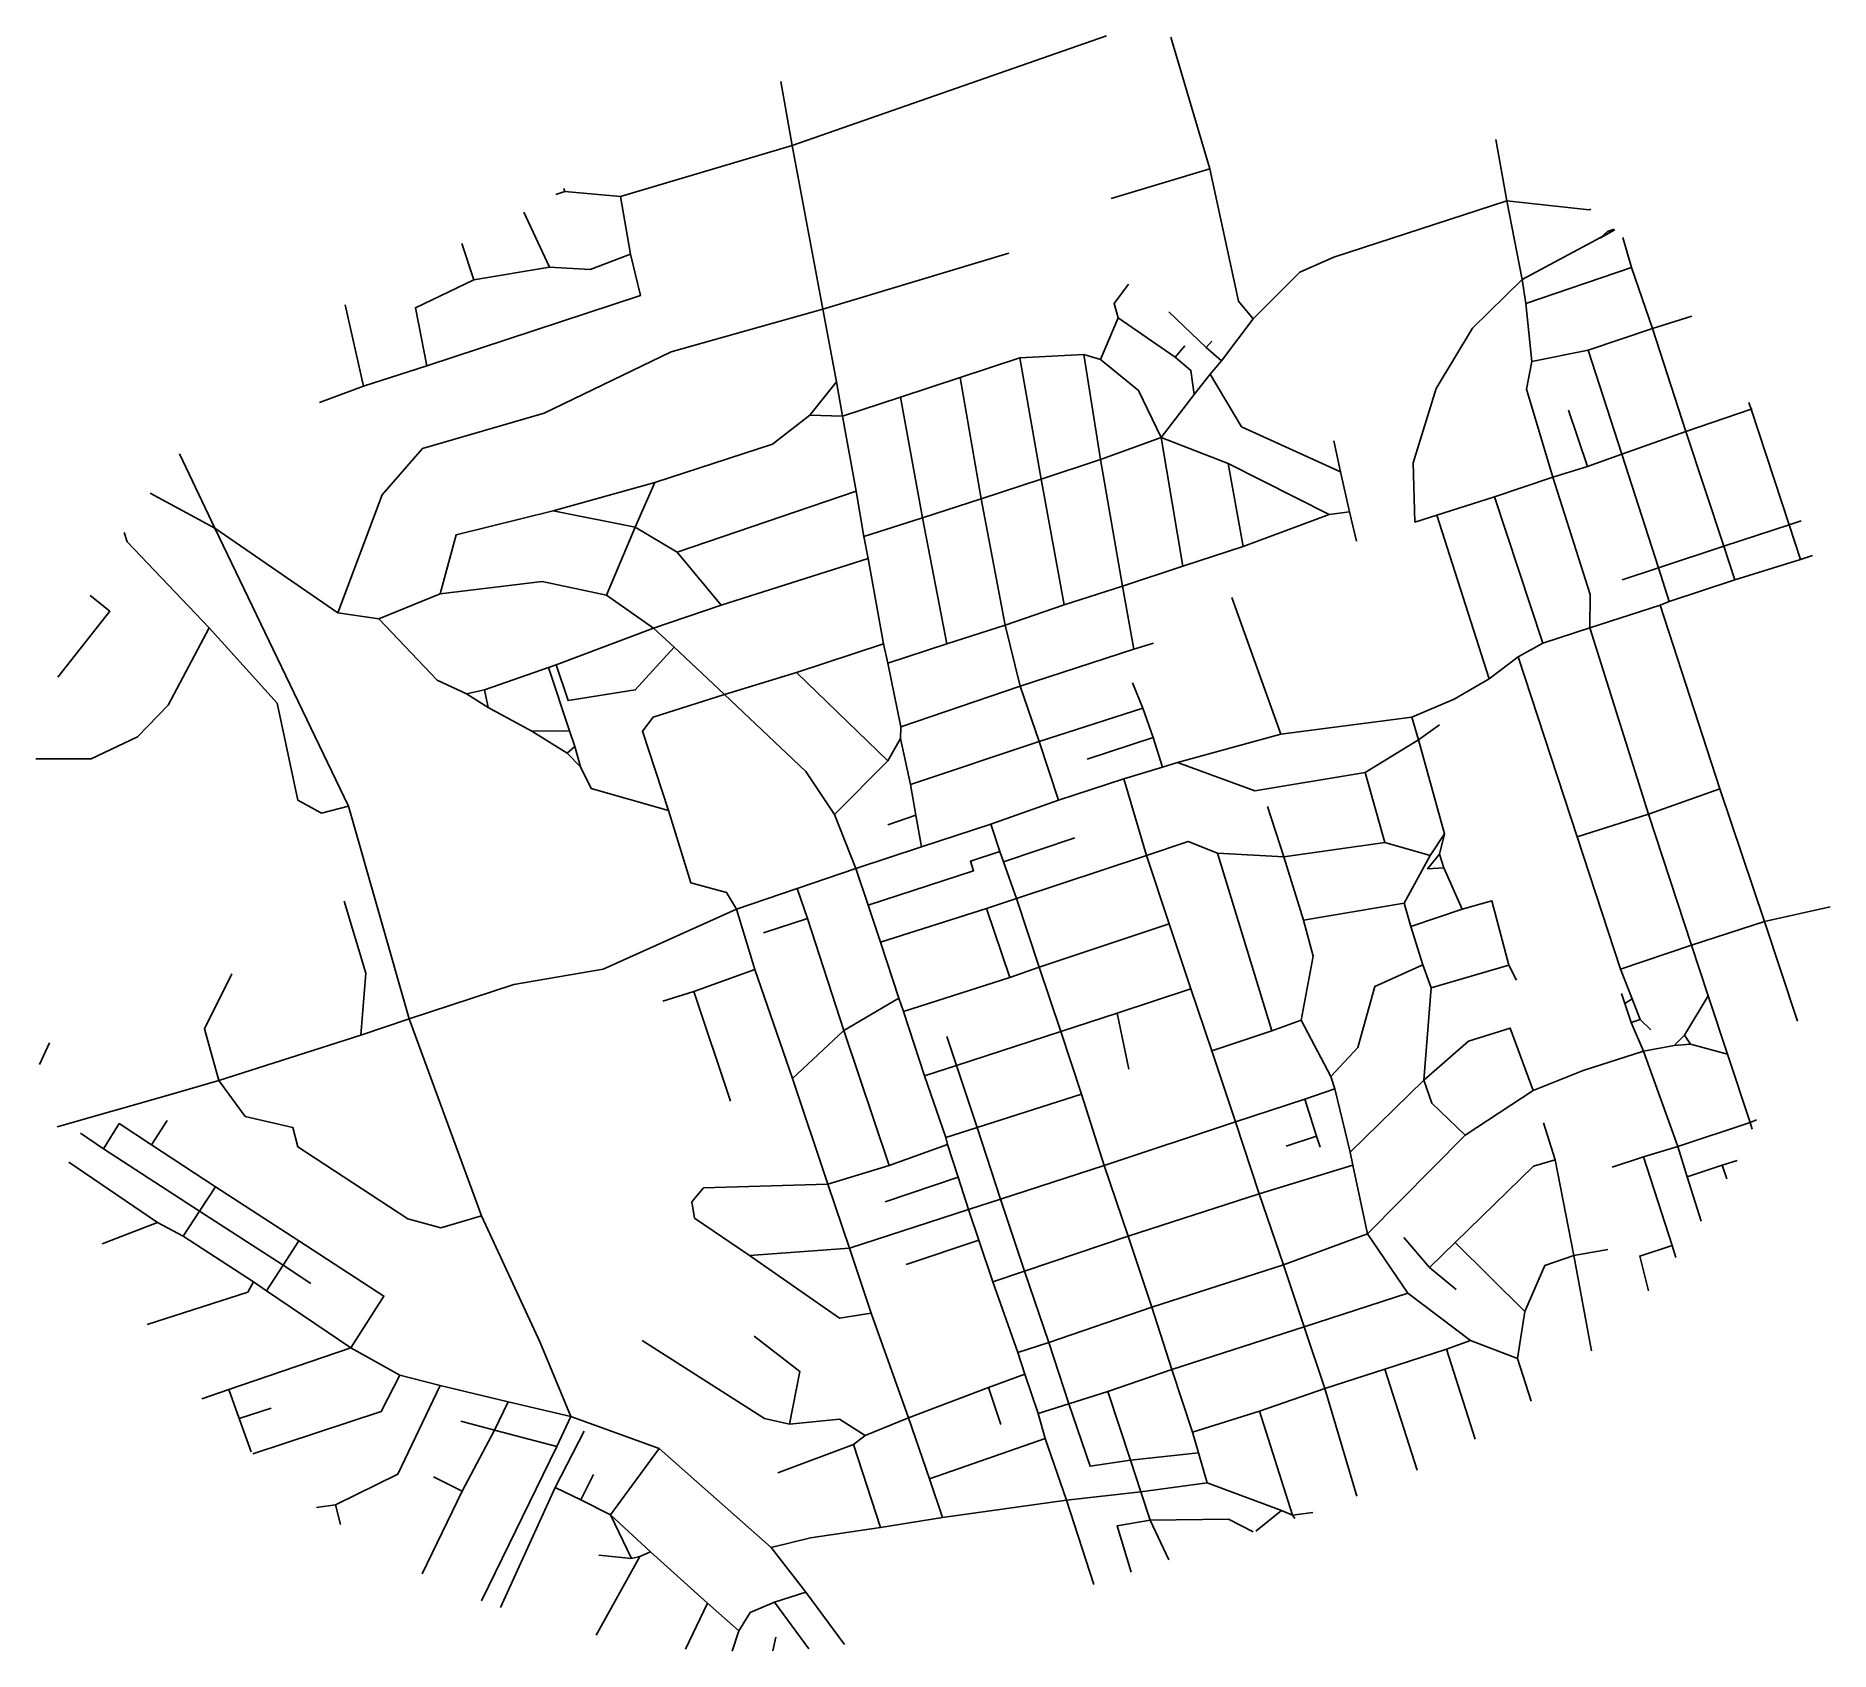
# Model space of a CAD drawing. Header units: metres. Extents: x 621746 to 624262, y 4837493 to 4839759.
import ezdxf

# ---------------------------------------------------------------- set-up
doc = ezdxf.new("R2010")
doc.units = ezdxf.units.M

msp = doc.modelspace()

# ---------------------------------------------------------------- linework, layer by layer
at = {"layer": 'ROADS'}
for points in [[(622806.1, 4839605.4), (623247.2, 4839759.1)], [(623392.3, 4839572.6), (623337.3, 4839757.1)], [(622806.1, 4839605.4), (622790.4, 4839695)], [(623808.5, 4839527.4), (623793.3, 4839613.5)], [(622806.1, 4839605.4), (622565.5, 4839533.9)], [(622849.1, 4839375.8), (622806.1, 4839605.4)], [(623392.3, 4839572.6), (623253.7, 4839531.1)], [(623452.8, 4839361.9), (623432.3, 4839387), (623392.3, 4839572.6)], [(622487.6, 4839540.5), (622474.9, 4839536.3)], [(622487.6, 4839540.5), (622486, 4839544.9)], [(622565.5, 4839533.9), (622487.6, 4839540.5)], [(622565.5, 4839533.9), (622579.8, 4839452.6)], [(623808.5, 4839527.4), (623566.1, 4839448.4)], [(623830.2, 4839417.3), (623808.5, 4839527.4)], [(623926.6, 4839515.9), (623924.2, 4839515.1), (623808.5, 4839527.4)], [(622465.8, 4839434.7), (622429.8, 4839511.8)], [(623959.1, 4839487.8), (623949.9, 4839484.4), (623940, 4839475.6), (623960.1, 4839486.9)], [(622359.9, 4839416.9), (622343.1, 4839467.8)], [(623960, 4839487.1), (623830.2, 4839417.3)], [(623983.3, 4839434.2), (623971.2, 4839476.1)], [(622579.8, 4839452.6), (622593.5, 4839394.7), (622294.1, 4839296)], [(622465.8, 4839434.7), (622522.9, 4839431.2), (622579.8, 4839452.6)], [(622849.1, 4839375.8), (623110.2, 4839454.3)], [(623566.1, 4839448.4), (623518.2, 4839427.5), (623452.8, 4839361.9)], [(622294.1, 4839296), (622277.9, 4839377.5), (622359.9, 4839416.9)], [(622359.9, 4839416.9), (622465.8, 4839434.7)], [(623710.6, 4839086.5), (623679.8, 4839077), (623677.1, 4839160.2), (623709.3, 4839264.4), (623760.3, 4839348.9), (623830.2, 4839417.3)], [(623835.5, 4839383.6), (623830.2, 4839417.3)], [(623983.3, 4839434.2), (623835.5, 4839383.6)], [(624013.1, 4839348.5), (623983.3, 4839434.2)], [(623263.4, 4839363.5), (623257.9, 4839383.4), (623277.9, 4839410.8)], [(622849.1, 4839375.8), (622636.6, 4839315.9), (622458.5, 4839229.8), (622287.7, 4839180), (622231.5, 4839115.3), (622169.2, 4838949.6)], [(622205.2, 4839267.7), (622179.6, 4839381.7)], [(622868.7, 4839273.6), (622849.1, 4839375.8)], [(623238.6, 4839304.9), (623263.4, 4839363.5)], [(623343.7, 4839308.4), (623263.4, 4839363.5)], [(623387.1, 4839321.8), (623334.5, 4839372.1)], [(623452.8, 4839361.9), (623408.6, 4839303.2)], [(623843.7, 4839302), (623835.5, 4839383.6)], [(624068, 4839365.9), (624013.1, 4839348.5)], [(624013.1, 4839348.5), (623922.6, 4839318.3)], [(624059.6, 4839204), (624013.1, 4839348.5)], [(623215.2, 4839311.8), (623125.4, 4839307.4)], [(623238.8, 4839164.8), (623215.2, 4839311.8)], [(623238.6, 4839304.9), (623215.2, 4839311.8)], [(623343.7, 4839308.4), (623356.8, 4839324.2)], [(623387.1, 4839321.8), (623394.9, 4839330.7)], [(623408.6, 4839303.2), (623387.1, 4839321.8)], [(623922.6, 4839318.3), (623843.7, 4839302)], [(623969.7, 4839172.3), (623922.6, 4839318.3)], [(622294.1, 4839296), (622205.2, 4839267.7)], [(623125.4, 4839307.4), (623042, 4839279.7)], [(623155.7, 4839137.3), (623125.4, 4839307.4)], [(623324, 4839195.6), (623292.2, 4839261.5), (623238.6, 4839304.9)], [(623370.2, 4839255.7), (623365.6, 4839289.7), (623343.7, 4839308.4)], [(623408.6, 4839303.2), (623392.4, 4839284.6)], [(623873.2, 4839139.8), (623836, 4839263.5), (623843.7, 4839302)], [(622205.2, 4839267.7), (622143.3, 4839244.8)], [(622831.3, 4839226.7), (622868.7, 4839273.6)], [(622877.1, 4839225.7), (622868.7, 4839273.6)], [(623042, 4839279.7), (622958.2, 4839252.3)], [(623071.5, 4839109.7), (623042, 4839279.7)], [(623392.4, 4839284.6), (623370.2, 4839255.7)], [(623575.3, 4839147.5), (623436.7, 4839210.6), (623392.4, 4839284.6)], [(622958.2, 4839252.3), (622877.1, 4839225.7)], [(622988.9, 4839082.7), (622958.2, 4839252.3)], [(623370.2, 4839255.7), (623324, 4839195.6)], [(624151.4, 4839235.1), (624148.1, 4839244.9)], [(622613.7, 4839132.2), (622778.9, 4839186), (622831.3, 4839226.7)], [(622831.3, 4839226.7), (622877.1, 4839225.7)], [(622896.1, 4839120.3), (622877.1, 4839225.7)], [(623921.6, 4839154.8), (623895.3, 4839234)], [(624151.4, 4839235.1), (624059.6, 4839204)], [(624152.8, 4839235.5), (624151.4, 4839235.1)], [(624204.5, 4839073.2), (624151.4, 4839235.1)], [(623324, 4839195.6), (623238.8, 4839164.8)], [(623354.2, 4839015), (623324, 4839195.6)], [(623418, 4839159.3), (623324, 4839195.6)], [(623575.3, 4839147.5), (623565.9, 4839191.1)], [(624059.6, 4839204), (623969.7, 4839172.3)], [(624112.8, 4839043), (624059.6, 4839204)], [(621996.6, 4839068.5), (621947.3, 4839172.6)], [(623238.8, 4839164.8), (623155.7, 4839137.3)], [(623269.6, 4838986.9), (623238.8, 4839164.8)], [(623969.7, 4839172.3), (623921.6, 4839154.8)], [(624021.2, 4839012.8), (623969.7, 4839172.3)], [(623155.7, 4839137.3), (623071.5, 4839109.7)], [(623188, 4838961), (623155.7, 4839137.3)], [(623438.9, 4839042.7), (623418, 4839159.3)], [(623559.3, 4839087.5), (623418, 4839159.3)], [(623588.2, 4839091.4), (623575.3, 4839147.5)], [(623873.2, 4839139.8), (623791.1, 4839112.1)], [(623921.6, 4839154.8), (623873.2, 4839139.8)], [(623925.2, 4838928.3), (623925.5, 4838975.5), (623873.2, 4839139.8)], [(621996.6, 4839068.5), (621906.1, 4839117.4)], [(622613.7, 4839132.2), (622471.1, 4839092.9)], [(622586.1, 4839069.7), (622613.7, 4839132.2)], [(622896.1, 4839120.3), (622644.9, 4839034.7)], [(622906.7, 4839056.8), (622896.1, 4839120.3)], [(623791.1, 4839112.1), (623710.6, 4839086.5)], [(623859.2, 4838906.8), (623791.1, 4839112.1)], [(622471.1, 4839092.9), (622334.9, 4839059), (622312.6, 4838976.1)], [(622586.1, 4839069.7), (622471.1, 4839092.9)], [(623071.5, 4839109.7), (622988.9, 4839082.7)], [(623105, 4838932.3), (623071.5, 4839109.7)], [(623559.3, 4839087.5), (623438.9, 4839042.7)], [(623588.2, 4839091.4), (623559.3, 4839087.5)], [(623598, 4839049.9), (623588.2, 4839091.4)], [(623783.7, 4838857.1), (623710.6, 4839086.5)], [(621988.5, 4838928.7), (621873.6, 4839049.1), (621869.3, 4839062.1)], [(622184, 4838678.3), (621996.6, 4839068.5)], [(622169.2, 4838949.6), (621996.6, 4839068.5)], [(622545.8, 4838974.5), (622586.1, 4839069.7)], [(622644.9, 4839034.7), (622586.1, 4839069.7)], [(622988.9, 4839082.7), (622906.7, 4839056.8)], [(623023.2, 4838906.1), (622988.9, 4839082.7)], [(624204.5, 4839073.2), (624112.8, 4839043)], [(624221.6, 4839078.7), (624204.5, 4839073.2)], [(624220.6, 4839024.2), (624204.5, 4839073.2)], [(622706.8, 4838960.4), (622644.9, 4839034.7)], [(622913, 4839025.7), (622906.7, 4839056.8)], [(623438.9, 4839042.7), (623354.2, 4839015)], [(624112.8, 4839043), (624021.2, 4839012.8)], [(624128.3, 4838996), (624112.8, 4839043)], [(622913, 4839025.7), (622706.8, 4838960.4)], [(622934.5, 4838906.1), (622913, 4839025.7)], [(623354.2, 4839015), (623269.6, 4838986.9)], [(624021.2, 4839012.8), (623970.3, 4838995.9)], [(624036.4, 4838965.6), (624021.2, 4839012.8)], [(624220.6, 4839024.2), (624128.3, 4838996)], [(624237.1, 4839029.8), (624220.6, 4839024.2)], [(622545.8, 4838974.5), (622455.9, 4838993.4), (622312.6, 4838976.1)], [(623269.6, 4838986.9), (623188, 4838961)], [(623285.6, 4838898.8), (623269.6, 4838986.9)], [(624128.3, 4838996), (624036.4, 4838965.6)], [(621776.3, 4838859.4), (621849.5, 4838951.7), (621821.7, 4838973.7)], [(622312.6, 4838976.1), (622226.8, 4838941.1)], [(622612, 4838928.1), (622545.8, 4838974.5)], [(622706.8, 4838960.4), (622612, 4838928.1)], [(623188, 4838961), (623105, 4838932.3)], [(623422.8, 4838971.2), (623491.6, 4838779.1)], [(624023.7, 4838960.5), (623925.2, 4838928.3)], [(624036.4, 4838965.6), (624023.7, 4838960.5)], [(624107.5, 4838702.4), (624023.7, 4838960.5)], [(622226.8, 4838941.1), (622169.2, 4838949.6)], [(622349.8, 4838836), (622308.5, 4838855.3), (622226.8, 4838941.1)], [(621988.5, 4838928.7), (621931.2, 4838819.9), (621888.2, 4838775.6), (621823, 4838744.9), (621745.6, 4838744.9)], [(622184, 4838678.3), (622146.3, 4838668.6), (622113.1, 4838686.5), (622083.9, 4838822.8), (621988.5, 4838928.7)], [(622612, 4838928.1), (622475.3, 4838876.6)], [(622640.8, 4838901.2), (622612, 4838928.1)], [(623105, 4838932.3), (623023.2, 4838906.1)], [(623126.3, 4838846.6), (623105, 4838932.3)], [(623925.2, 4838928.3), (623859.2, 4838906.8)], [(624007.2, 4838667.3), (623925.2, 4838928.3)], [(622640.8, 4838901.2), (622586.2, 4838841.4), (622492.1, 4838826.6), (622475.3, 4838876.6)], [(622711.4, 4838835.2), (622640.8, 4838901.2)], [(622934.5, 4838906.1), (622812.3, 4838865.9)], [(622940.4, 4838878.9), (622934.5, 4838906.1)], [(623023.2, 4838906.1), (622940.4, 4838878.9)], [(623285.6, 4838898.8), (623126.3, 4838846.6)], [(623313.1, 4838906.9), (623285.6, 4838898.8)], [(623824.4, 4838887.7), (623783.7, 4838857.1)], [(623859.2, 4838906.8), (623824.4, 4838887.7)], [(623907.1, 4838635.4), (623824.4, 4838887.7)], [(622464.5, 4838872.8), (622374.7, 4838841.3)], [(622475.3, 4838876.6), (622464.5, 4838872.8)], [(622494.2, 4838783.8), (622464.5, 4838872.8)], [(622812.3, 4838865.9), (622711.4, 4838835.2)], [(622940.5, 4838741.9), (622812.3, 4838865.9)], [(622958.7, 4838789.5), (622940.4, 4838878.9)], [(622374.7, 4838841.3), (622349.8, 4838836)], [(622380, 4838816.7), (622349.8, 4838836)], [(622380, 4838816.7), (622374.7, 4838841.3)], [(622632.7, 4838672.1), (622596.3, 4838783.4), (622611.3, 4838803), (622711.4, 4838835.2)], [(622865.6, 4838666.7), (622825.5, 4838726.9), (622711.4, 4838835.2)], [(623126.3, 4838846.6), (622958.7, 4838789.5)], [(623152.7, 4838769.1), (623126.3, 4838846.6)], [(623298.1, 4838815.6), (623283.4, 4838851.2)], [(623734.9, 4838828.6), (623783.7, 4838857.1)], [(622441, 4838783.7), (622380, 4838816.7)], [(623298.1, 4838815.6), (623152.7, 4838769.1)], [(623312.8, 4838774.8), (623298.1, 4838815.6)], [(623734.9, 4838828.6), (623675.2, 4838803.3)], [(622494.2, 4838783.8), (622441, 4838783.7)], [(622490.9, 4838752.5), (622441, 4838783.7)], [(622501.3, 4838761.9), (622494.2, 4838783.8)], [(622958.1, 4838773.2), (622958.7, 4838789.5)], [(623675.2, 4838803.3), (623491.6, 4838779.1)], [(623684.9, 4838771.6), (623675.2, 4838803.3)], [(623714.4, 4838792.2), (623684.9, 4838771.6)], [(622501.3, 4838761.9), (622490.9, 4838752.5)], [(622509.3, 4838733.6), (622501.3, 4838761.9)], [(622958.1, 4838773.2), (622940.5, 4838741.9)], [(622972.4, 4838708.7), (622958.1, 4838773.2)], [(623152.7, 4838769.1), (622972.4, 4838708.7)], [(623179.9, 4838686.5), (623152.7, 4838769.1)], [(623312.8, 4838774.8), (623220.2, 4838744.1)], [(623325.8, 4838732.8), (623312.8, 4838774.8)], [(623491.6, 4838779.1), (623346.6, 4838739.4)], [(623684.9, 4838771.6), (623610, 4838725.7)], [(623721.2, 4838639.6), (623684.9, 4838771.6)], [(622509.3, 4838733.6), (622490.9, 4838752.5)], [(622632.7, 4838672.1), (622524.6, 4838702.9), (622509.3, 4838733.6)], [(622940.5, 4838741.9), (622865.6, 4838666.7)], [(623325.8, 4838732.8), (623271.3, 4838716.5)], [(623346.6, 4838739.4), (623325.8, 4838732.8)], [(623610, 4838725.7), (623455.4, 4838699.9), (623346.6, 4838739.4)], [(622979.8, 4838665.7), (622972.4, 4838708.7)], [(623271.3, 4838716.5), (623179.9, 4838686.5)], [(623303.4, 4838609.1), (623271.3, 4838716.5)], [(623637.7, 4838627.2), (623610, 4838725.7)], [(623179.9, 4838686.5), (623084.8, 4838653)], [(624107.5, 4838702.4), (624007.2, 4838667.3)], [(624170, 4838516.4), (624107.5, 4838702.4)], [(622269.4, 4838379.8), (622184, 4838678.3)], [(622728.4, 4838533.8), (622714.4, 4838557), (622664.4, 4838570.7), (622632.7, 4838672.1)], [(622895.6, 4838591), (622865.6, 4838666.7)], [(622979.8, 4838665.7), (622940.3, 4838652.3)], [(622987.8, 4838621.1), (622979.8, 4838665.7)], [(623496.1, 4838607.2), (623472.8, 4838677.8)], [(624007.2, 4838667.3), (623907.1, 4838635.4)], [(624067.6, 4838483.2), (624007.2, 4838667.3)], [(623084.8, 4838653), (622987.8, 4838621.1)], [(623097.7, 4838614.8), (623084.8, 4838653)], [(623102.5, 4838600.4), (623202.9, 4838634.1)], [(623701.3, 4838609.1), (623721.2, 4838639.6)], [(623714, 4838611), (623721.2, 4838639.6)], [(623968, 4838449.6), (623907.1, 4838635.4)], [(622987.8, 4838621.1), (622895.6, 4838591)], [(623097.7, 4838614.8), (623056.6, 4838601.3), (623060.7, 4838587.6), (622912.8, 4838539.6)], [(623102.5, 4838600.4), (623097.7, 4838614.8)], [(623303.4, 4838609.1), (623120.9, 4838548.6)], [(623403, 4838612.3), (623361.9, 4838628.9), (623303.4, 4838609.1)], [(623334.9, 4838513.3), (623303.4, 4838609.1)], [(623479, 4838363.3), (623403, 4838612.3)], [(623496.1, 4838607.2), (623403, 4838612.3)], [(623637.7, 4838627.2), (623496.1, 4838607.2)], [(623523.5, 4838518.3), (623496.1, 4838607.2)], [(623701.3, 4838609.1), (623637.7, 4838627.2)], [(623664.6, 4838542.2), (623701.3, 4838609.1)], [(623720.1, 4838591.9), (623697.4, 4838590.2), (623714, 4838611)], [(623720.1, 4838591.9), (623714, 4838611)], [(622895.6, 4838591), (622813.2, 4838562.6)], [(622912.8, 4838539.6), (622895.6, 4838591)], [(623120.9, 4838548.6), (623102.5, 4838600.4)], [(623745.9, 4838534), (623720.1, 4838591.9)], [(622813.2, 4838562.6), (622728.4, 4838533.8)], [(622827.6, 4838520.9), (622813.2, 4838562.6)], [(622201.4, 4838357.1), (622208.6, 4838444.1), (622177.9, 4838544.9)], [(622728.4, 4838533.8), (622541.3, 4838449.7), (622415.8, 4838428.2), (622269.4, 4838379.8)], [(622754, 4838449.2), (622728.4, 4838533.8)], [(622930.2, 4838487.4), (622912.8, 4838539.6)], [(623078.7, 4838534.7), (622930.2, 4838487.4)], [(623120.9, 4838548.6), (623078.7, 4838534.7)], [(623111.4, 4838438), (623078.7, 4838534.7)], [(623152.7, 4838452.2), (623120.9, 4838548.6)], [(623664.6, 4838542.2), (623523.5, 4838518.3)], [(623674.1, 4838509.6), (623664.6, 4838542.2)], [(623745.9, 4838534), (623674.1, 4838509.6)], [(623811.5, 4838455.4), (623787.8, 4838545.7), (623745.9, 4838534)], [(624262, 4838537.3), (624170, 4838516.4)], [(622827.6, 4838520.9), (622766, 4838500.7)], [(622878.6, 4838363.7), (622827.6, 4838520.9)], [(623334.9, 4838513.3), (623152.7, 4838452.2)], [(623365.6, 4838422.2), (623334.9, 4838513.3)], [(623520, 4838378), (623536.9, 4838468), (623523.5, 4838518.3)], [(623690.8, 4838455.6), (623674.1, 4838509.6)], [(624170, 4838516.4), (624067.6, 4838483.2)], [(624216.4, 4838376.5), (624170, 4838516.4)], [(622955.7, 4838409.1), (622930.2, 4838487.4)], [(624067.6, 4838483.2), (623968, 4838449.6)], [(624091.1, 4838412), (624067.6, 4838483.2)], [(622002, 4838293.4), (621982, 4838366), (622020.5, 4838443)], [(622754, 4838449.2), (622668.3, 4838418.4)], [(622806.6, 4838296.3), (622754, 4838449.2)], [(623111.4, 4838438), (622962.6, 4838390.4)], [(623152.7, 4838452.2), (623111.4, 4838438)], [(623183.3, 4838362.1), (623152.7, 4838452.2)], [(623690.8, 4838455.6), (623623.3, 4838425.4), (623599.8, 4838339.9), (623561.7, 4838299.2)], [(623702.4, 4838423.6), (623690.8, 4838455.6)], [(623702.4, 4838423.6), (623811.5, 4838455.4)], [(623822.3, 4838434.1), (623811.5, 4838455.4)], [(623984.2, 4838408.1), (623968, 4838449.6)], [(622668.3, 4838418.4), (622624.8, 4838404.9)], [(622719.8, 4838264.5), (622668.3, 4838418.4)], [(622955.7, 4838409.1), (622878.6, 4838363.7)], [(622962.6, 4838390.4), (622955.7, 4838409.1)], [(623365.6, 4838422.2), (623262.3, 4838388)], [(623394.9, 4838335.2), (623365.6, 4838422.2)], [(623692.4, 4838293.7), (623702.4, 4838423.6)], [(623974.2, 4838401.4), (623969.6, 4838415.3)], [(623974.2, 4838401.4), (623984.2, 4838408.1)], [(623995.6, 4838378.9), (623984.2, 4838408.1)], [(624057.9, 4838357.1), (624091.1, 4838412)], [(624118.1, 4838330.2), (624091.1, 4838412)], [(622991.9, 4838300), (622962.6, 4838390.4)], [(623262.3, 4838388), (623183.3, 4838362.1)], [(623262.3, 4838388), (623278.4, 4838309.3)], [(623982.9, 4838374.9), (623974.2, 4838401.4)], [(622201.4, 4838357.1), (622002, 4838293.4)], [(622269.4, 4838379.8), (622201.4, 4838357.1)], [(622370.6, 4838103.5), (622269.4, 4838379.8)], [(622878.6, 4838363.7), (622806.6, 4838296.3)], [(622942.3, 4838174.3), (622878.6, 4838363.7)], [(623036.6, 4838314.5), (623023.2, 4838355.3)], [(623183.3, 4838362.1), (623036.6, 4838314.5)], [(623211.9, 4838274.3), (623183.3, 4838362.1)], [(623479, 4838363.3), (623394.9, 4838335.2)], [(623520, 4838378), (623479, 4838363.3)], [(623561.7, 4838299.2), (623520, 4838378)], [(623845.5, 4838279.6), (623813.1, 4838367), (623755, 4838348.7), (623692.4, 4838293.7)], [(623982.9, 4838374.9), (623995.6, 4838378.9)], [(624000.5, 4838334.6), (623982.9, 4838374.9)], [(623995.6, 4838378.9), (624010.7, 4838364.5)], [(624043.3, 4838342.7), (624057.9, 4838357.1)], [(624066.1, 4838344.4), (624057.9, 4838357.1)], [(621750.8, 4838315.9), (621764.8, 4838346.2)], [(623428, 4838235.6), (623394.9, 4838335.2)], [(624000.5, 4838334.6), (623915.7, 4838307.5)], [(624043.3, 4838342.7), (624000.5, 4838334.6)], [(624048.3, 4838200.9), (624000.5, 4838334.6)], [(624043.3, 4838342.7), (624066.1, 4838344.4)], [(624118.1, 4838330.2), (624066.1, 4838344.4)], [(624149.7, 4838234.6), (624118.1, 4838330.2)], [(623036.6, 4838314.5), (622991.9, 4838300)], [(623065.9, 4838227.6), (623036.6, 4838314.5)], [(623915.7, 4838307.5), (623845.5, 4838279.6)], [(622002, 4838293.4), (621933, 4838273.1)], [(622370.6, 4838103.5), (622313.4, 4838086.8), (622267.2, 4838099.3), (622113.2, 4838200.4), (622105.8, 4838227.5), (622039.2, 4838242.9), (622002, 4838293.4)], [(622856.4, 4838147.8), (622806.6, 4838296.3)], [(623021.8, 4838213.6), (622991.9, 4838300)], [(623567.6, 4838281.7), (623525.2, 4838267.3)], [(623567.6, 4838281.7), (623561.7, 4838299.2)], [(623588.8, 4838193), (623567.6, 4838281.7)], [(623692.4, 4838293.7), (623588.8, 4838193)], [(623750.1, 4838216.8), (623703.4, 4838261.6), (623692.4, 4838293.7)], [(623845.5, 4838279.6), (623750.1, 4838216.8)], [(621933, 4838273.1), (621775.5, 4838228.6)], [(623211.9, 4838274.3), (623065.9, 4838227.6)], [(623244, 4838174), (623211.9, 4838274.3)], [(623525.2, 4838267.3), (623428, 4838235.6)], [(623525.2, 4838267.3), (623541.8, 4838215.1)], [(621840.6, 4838197.6), (621862.5, 4838233), (621907.8, 4838203.3)], [(621907.8, 4838203.3), (621929.6, 4838237.3)], [(623428, 4838235.6), (623244, 4838174)], [(623461.1, 4838134.5), (623428, 4838235.6)], [(623876.6, 4838182.1), (623860.2, 4838234.2)], [(624149.7, 4838234.6), (624048.3, 4838200.9)], [(624158.7, 4838238.2), (624149.7, 4838234.6)], [(624152.9, 4838224.9), (624149.7, 4838234.6)], [(621840.6, 4838197.6), (621808, 4838219.5)], [(623065.9, 4838227.6), (623021.8, 4838213.6)], [(623024.1, 4838203.5), (623021.8, 4838213.6)], [(623098.5, 4838127), (623065.9, 4838227.6)], [(623541.8, 4838215.1), (623499.2, 4838201.1)], [(623541.8, 4838215.1), (623546.6, 4838199.8)], [(623750.1, 4838216.8), (623613.1, 4838078.4)], [(621916.4, 4838094.1), (621792, 4838179)], [(621975.3, 4838110), (621840.6, 4838197.6)], [(621997.7, 4838144.4), (621907.8, 4838203.3)], [(623024.1, 4838203.5), (622942.3, 4838174.3)], [(623039, 4838157.6), (623024.1, 4838203.5)], [(623592.8, 4838174.5), (623588.8, 4838193)], [(623876.6, 4838182.1), (623845.8, 4838173.1), (623736.3, 4838066.2)], [(623902.7, 4838047.9), (623876.6, 4838182.1)], [(624000.5, 4838186.1), (623956.2, 4838172)], [(624048.3, 4838200.9), (624000.5, 4838186.1)], [(624040.4, 4838061.9), (624000.5, 4838186.1)], [(624061.7, 4838158.4), (624048.3, 4838200.9)], [(624131.5, 4838181.2), (624110.7, 4838174.4)], [(622942.3, 4838174.3), (622856.4, 4838147.8)], [(623039, 4838157.6), (622936.9, 4838123.4)], [(623053.5, 4838112.4), (623039, 4838157.6)], [(623244, 4838174), (623098.5, 4838127)], [(623277.5, 4838074.8), (623244, 4838174)], [(623592.8, 4838174.5), (623461.1, 4838134.5)], [(623613.1, 4838078.4), (623592.8, 4838174.5)], [(624110.7, 4838174.4), (624061.7, 4838158.4)], [(624081.4, 4838096.1), (624061.7, 4838158.4)], [(624117, 4838155.3), (624110.7, 4838174.4)], [(621997.7, 4838144.4), (621975.3, 4838110)], [(622114.6, 4838068.4), (621997.7, 4838144.4)], [(622746.6, 4838048.1), (622669.5, 4838100.4), (622665.8, 4838123.1), (622682.2, 4838142.8), (622856.4, 4838147.8)], [(622886.6, 4838058.2), (622856.4, 4838147.8)], [(623461.1, 4838134.5), (623277.5, 4838074.8)], [(623495.2, 4838035), (623461.1, 4838134.5)], [(621975.3, 4838110), (621952.4, 4838074.9)], [(621975.3, 4838110), (622092.4, 4838034.4)], [(623053.5, 4838112.4), (622886.6, 4838058.2)], [(623098.5, 4838127), (623053.5, 4838112.4)], [(623068.2, 4838069.2), (623053.5, 4838112.4)], [(623132.3, 4838026), (623098.5, 4838127)], [(621916.4, 4838094.1), (621838.8, 4838064.2)], [(621952.4, 4838074.9), (621916.4, 4838094.1)], [(622452.9, 4837925.8), (622370.6, 4838103.5)], [(623613.1, 4838078.4), (623495.2, 4838035)], [(623669.8, 4837995.2), (623613.1, 4838078.4)], [(622051, 4838010.7), (621952.4, 4838074.9)], [(622092.4, 4838034.4), (622114.6, 4838068.4)], [(622114.6, 4838068.4), (622233.7, 4837990.9), (622187.4, 4837918.5)], [(622886.6, 4838058.2), (622746.6, 4838048.1)], [(622916.9, 4837967), (622886.6, 4838058.2)], [(623068.2, 4838069.2), (622966.2, 4838035.2)], [(623087.8, 4838011.1), (623068.2, 4838069.2)], [(623277.5, 4838074.8), (623132.3, 4838026)], [(623310.9, 4837975.6), (623277.5, 4838074.8)], [(623664.2, 4838073.1), (623700, 4838030.9)], [(623736.3, 4838066.2), (623700, 4838030.9)], [(623833.9, 4837969.2), (623736.3, 4838066.2)], [(623950.1, 4838056.5), (623902.7, 4838047.9)], [(624007.5, 4837998.1), (623995.1, 4838047.1), (624040.4, 4838061.9)], [(624045.8, 4838045.2), (624040.4, 4838061.9)], [(622069.2, 4837998.4), (622092.4, 4838034.4)], [(622092.4, 4838034.4), (622131.4, 4838008.4)], [(622916.9, 4837967), (622872.5, 4837960.1), (622746.6, 4838048.1)], [(623495.2, 4838035), (623310.9, 4837975.6)], [(623524.2, 4837947.7), (623495.2, 4838035)], [(623700, 4838030.9), (623737.7, 4838000.2)], [(623902.7, 4838047.9), (623861.8, 4838034), (623833.9, 4837969.2)], [(623927.2, 4837913.9), (623902.7, 4838047.9)], [(622051, 4838010.7), (622042.7, 4837996.4), (621901.9, 4837951.2)], [(622069.2, 4837998.4), (622051, 4838010.7)], [(623132.3, 4838026), (623087.8, 4838011.1)], [(623122.8, 4837912), (623087.8, 4838011.1)], [(623166.5, 4837925.6), (623132.3, 4838026)], [(622187.4, 4837918.5), (622069.2, 4837998.4)], [(623669.8, 4837995.2), (623524.2, 4837947.7)], [(623757.7, 4837928.4), (623669.8, 4837995.2)], [(622969.7, 4837820), (622916.9, 4837967)], [(623310.9, 4837975.6), (623166.5, 4837925.6)], [(623338.6, 4837888), (623310.9, 4837975.6)], [(623833.9, 4837969.2), (623823.8, 4837903.2)], [(622802.7, 4837811.4), (622767.5, 4837819.3), (622595.9, 4837928.4)], [(622802.7, 4837811.4), (622816.9, 4837885.3), (622753.1, 4837934.6)], [(623524.2, 4837947.7), (623338.6, 4837888)], [(623553.3, 4837861.3), (623524.2, 4837947.7)], [(623757.7, 4837928.4), (623724, 4837916.3)], [(623823.8, 4837903.2), (623757.7, 4837928.4)], [(622187.4, 4837918.5), (622016.1, 4837859.8)], [(622256, 4837879.8), (622187.4, 4837918.5)], [(622496.1, 4837822.1), (622452.9, 4837925.8)], [(623166.5, 4837925.6), (623122.8, 4837912)], [(623132.7, 4837881.5), (623122.8, 4837912)], [(623194.2, 4837839.8), (623166.5, 4837925.6)], [(623724, 4837916.3), (623637.3, 4837888.2)], [(623764, 4837790.4), (623724, 4837916.3)], [(623842.7, 4837843.3), (623823.8, 4837903.2)], [(622050.1, 4837769.6), (622230, 4837829), (622256, 4837879.8)], [(622312.6, 4837865.7), (622256, 4837879.8)], [(623132.7, 4837881.5), (623081.6, 4837862.8)], [(623151.1, 4837826.2), (623132.7, 4837881.5)], [(623338.6, 4837888), (623249.1, 4837857.1)], [(623367.6, 4837800.2), (623338.6, 4837888)], [(623637.3, 4837888.2), (623553.3, 4837861.3)], [(623683.1, 4837746.5), (623637.3, 4837888.2)], [(622016.1, 4837859.8), (621978.3, 4837846.6)], [(622016.1, 4837859.8), (622030.7, 4837819.1)], [(622312.6, 4837865.7), (622253.3, 4837741.3), (622165.9, 4837697.9)], [(622407.9, 4837842.4), (622312.6, 4837865.7)], [(623081.6, 4837862.8), (622969.7, 4837820)], [(623081.6, 4837862.8), (623099.1, 4837810.7)], [(623249.1, 4837857.1), (623194.2, 4837839.8)], [(623280.7, 4837760.9), (623249.1, 4837857.1)], [(623553.3, 4837861.3), (623461.9, 4837829.6)], [(623598.2, 4837710.1), (623553.3, 4837861.3)], [(622030.7, 4837819.1), (622075.7, 4837833.8)], [(622407.9, 4837842.4), (622388.9, 4837802.8)], [(622496.1, 4837822.1), (622407.9, 4837842.4)], [(623194.2, 4837839.8), (623151.1, 4837826.2)], [(623194.2, 4837839.8), (623224.2, 4837752.2), (623280.7, 4837760.9)], [(623461.9, 4837829.6), (623367.6, 4837800.2)], [(623508, 4837683.4), (623461.9, 4837829.6)], [(622030.7, 4837819.1), (622047.5, 4837772.4)], [(622388.9, 4837802.8), (622341.4, 4837815.3)], [(622388.9, 4837802.8), (622343.3, 4837717.3)], [(622476.1, 4837780.1), (622388.9, 4837802.8)], [(622496.1, 4837822.1), (622476.1, 4837780.1)], [(622619.8, 4837777.1), (622496.1, 4837822.1)], [(622908.7, 4837795.4), (622872.9, 4837818.1), (622802.7, 4837811.4)], [(622969.7, 4837820), (622908.7, 4837795.4)], [(622998.9, 4837734.3), (622969.7, 4837820)], [(623161.3, 4837791.2), (623151.1, 4837826.2)], [(622476.1, 4837780.1), (622370.8, 4837563.2)], [(622514.7, 4837801.3), (622473.8, 4837722.3)], [(622619.8, 4837777.1), (622551.6, 4837684.2)], [(622777, 4837638.2), (622619.8, 4837777.1)], [(622892.2, 4837782.7), (622786.1, 4837743.1)], [(622908.7, 4837795.4), (622892.2, 4837782.7)], [(622930.4, 4837666.4), (622892.2, 4837782.7)], [(623161.3, 4837791.2), (622998.9, 4837734.3)], [(623191.2, 4837704.4), (623161.3, 4837791.2)], [(623376.1, 4837771.1), (623367.6, 4837800.2)], [(623280.7, 4837760.9), (623376.1, 4837771.1)], [(623295.4, 4837716.1), (623280.7, 4837760.9)], [(623388.5, 4837728.9), (623376.1, 4837771.1)], [(622343.3, 4837717.3), (622303.4, 4837737.4)], [(622510.1, 4837704.9), (622527.9, 4837740.7)], [(623017.2, 4837680.4), (622998.9, 4837734.3)], [(623388.5, 4837728.9), (623295.4, 4837716.1)], [(623492.8, 4837690.3), (623388.5, 4837728.9)], [(622343.3, 4837717.3), (622287.3, 4837601.1)], [(622473.8, 4837722.3), (622397.2, 4837553.9)], [(622473.8, 4837722.3), (622510.1, 4837704.9)], [(622510.1, 4837704.9), (622551.6, 4837684.2)], [(623191.2, 4837704.4), (623017.2, 4837680.4)], [(623295.4, 4837716.1), (623191.2, 4837704.4)], [(623229.5, 4837586.5), (623191.2, 4837704.4)], [(623308.5, 4837676.3), (623295.4, 4837716.1)], [(622165.9, 4837697.9), (622139.3, 4837694.5)], [(622165.9, 4837697.9), (622172.9, 4837670.6)], [(622580.9, 4837622.6), (622551.6, 4837684.2)], [(622551.6, 4837684.2), (622607.8, 4837632)], [(623017.2, 4837680.4), (622930.4, 4837666.4)], [(623281.8, 4837603.8), (623262, 4837668.5), (623308.5, 4837676.3)], [(623308.5, 4837676.3), (623418.1, 4837678.1), (623453, 4837660)], [(623334.7, 4837621.1), (623308.5, 4837676.3)], [(623492.8, 4837690.3), (623456.5, 4837661.1)], [(623508, 4837683.4), (623492.8, 4837690.3)], [(623536.4, 4837687.5), (623508, 4837683.4)], [(623511.1, 4837679.1), (623508, 4837683.4)], [(622832.2, 4837651.9), (622777, 4837638.2)], [(622930.4, 4837666.4), (622832.2, 4837651.9)], [(622592.7, 4837625.4), (622531.3, 4837515)], [(622580.9, 4837622.6), (622535.4, 4837627.5)], [(622592.7, 4837625.4), (622580.9, 4837622.6)], [(622607.8, 4837632), (622592.7, 4837625.4)], [(622607.8, 4837632), (622687.6, 4837560)], [(622825.6, 4837575.7), (622777, 4837638.2)], [(622825.6, 4837575.7), (622781.4, 4837561.7)], [(622879.6, 4837502.2), (622825.6, 4837575.7)], [(622687.6, 4837560), (622656.5, 4837495.4)], [(622687.6, 4837560), (622731.5, 4837521.3)], [(622781.4, 4837561.7), (622747.3, 4837547.2), (622731.5, 4837521.3)], [(622829.7, 4837496.2), (622781.4, 4837561.7)], [(622731.5, 4837521.3), (622722.4, 4837492.8)], [(622779, 4837493.3), (622783.4, 4837512.4)]]:
    msp.add_lwpolyline(points, dxfattribs=at)

doc.saveas('drawing.dxf')
